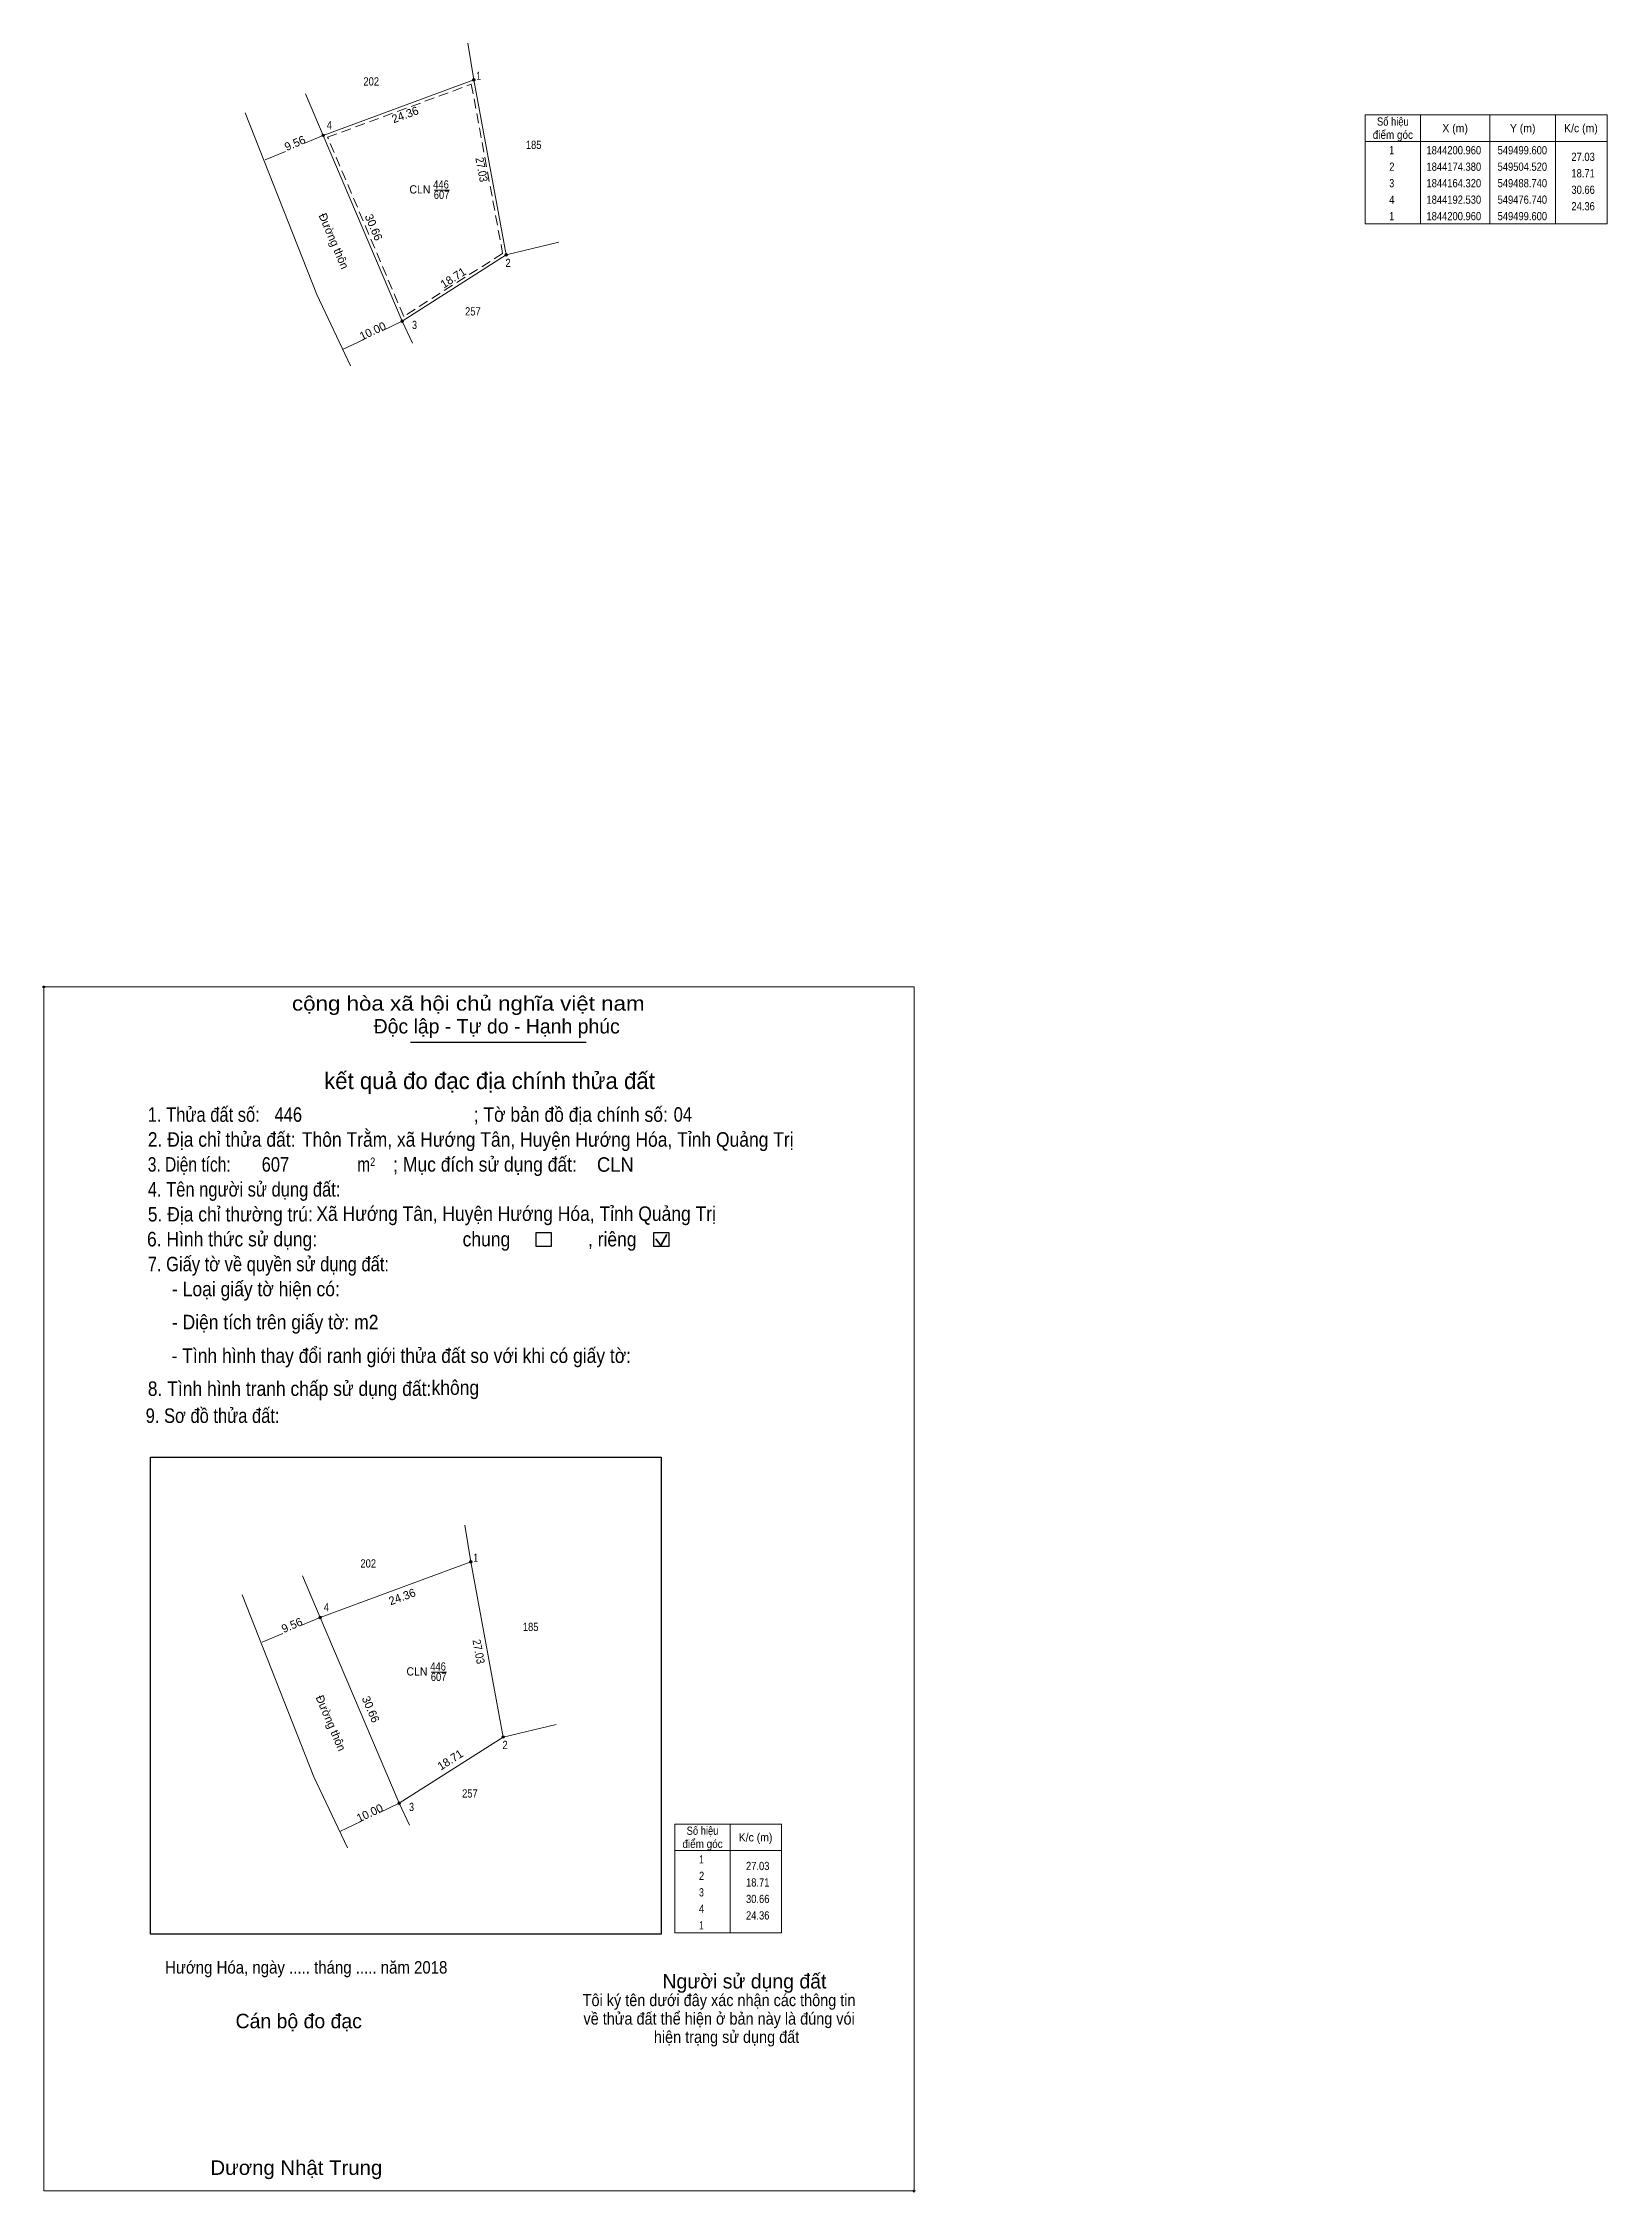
# Model space of a CAD drawing. Header units: metres. Extents: x 549434 to 549672, y 1843880 to 1844207.
import ezdxf
from ezdxf.enums import TextEntityAlignment as Align

# ---------------------------------------------------------------- set-up
doc = ezdxf.new("R2010")
doc.units = ezdxf.units.M
doc.header["$LTSCALE"] = 0.5
doc.header["$PDMODE"] = 32
doc.header["$PDSIZE"] = 0.25
doc.linetypes.add('MEDIUM_DASHED', pattern=[4.5, 3, -1.5])
for name, color, linetype, lineweight in [('1', 7, 'MEDIUM_DASHED', 13), ('10', 7, 'Continuous', 13), ('23', 7, 'Continuous', 13), ('3', 7, 'Continuous', 25), ('63', 7, 'Continuous', 13)]:
    doc.layers.add(name, color=color, linetype=linetype, lineweight=lineweight)

msp = doc.modelspace()

# ---------------------------------------------------------------- hatches: boundary and pattern name
at = {"layer": '63'}
for points in [[(549499.8, 1844200.96, 1), (549499.4, 1844200.96, 1)], [(549476.94, 1844192.53, 1), (549476.54, 1844192.53, 1)], [(549504.72, 1844174.38, 1), (549504.32, 1844174.38, 1)], [(549488.94, 1844164.32, 1), (549488.54, 1844164.32, 1)], [(549499.35, 1843976.12, 1), (549498.95, 1843976.12, 1)], [(549476.49, 1843967.69, 1), (549476.09, 1843967.69, 1)], [(549504.27, 1843949.54, 1), (549503.87, 1843949.54, 1)], [(549488.49, 1843939.48, 1), (549488.09, 1843939.48, 1)]]:
    msp.add_hatch(color=256, dxfattribs=at).paths.add_polyline_path(points)

# ---------------------------------------------------------------- linework, layer by layer
at = {"layer": '1'}
msp.add_lwpolyline([(549499.22, 1844200.29), (549503.97, 1844174.62), (549488.97, 1844165.06), (549477.41, 1844192.24)], close=True, dxfattribs=at)
at = {"layer": '10'}
for p, q in [((549499.6, 1844200.96), (549498.68, 1844206.54)), ((549476.74, 1844192.53), (549499.6, 1844200.96)), ((549499.6, 1844200.96), (549504.52, 1844174.38)), ((549476.74, 1844192.53), (549488.74, 1844164.32)), ((549512.52, 1844176.3), (549504.52, 1844174.38)), ((549504.52, 1844174.38), (549488.74, 1844164.32)), ((549499.15, 1843976.12), (549498.23, 1843981.7)), ((549476.29, 1843967.69), (549499.15, 1843976.12)), ((549499.15, 1843976.12), (549504.07, 1843949.54)), ((549476.29, 1843967.69), (549488.29, 1843939.48)), ((549512.07, 1843951.46), (549504.07, 1843949.54)), ((549504.07, 1843949.54), (549488.29, 1843939.48))]:
    msp.add_line(p, q, dxfattribs=at)
at = {"layer": '23'}
for p, q in [((549464.9, 1844195.93), (549475.79, 1844168.36)), ((549474.07, 1844198.81), (549476.74, 1844192.53)), ((549480.87, 1844157.55), (549475.79, 1844168.36)), ((549488.74, 1844164.32), (549490.3, 1844161.01)), ((549473.62, 1843973.97), (549476.29, 1843967.69)), ((549464.45, 1843971.09), (549475.34, 1843943.52)), ((549480.42, 1843932.71), (549475.34, 1843943.52)), ((549488.29, 1843939.48), (549489.85, 1843936.17))]:
    msp.add_line(p, q, dxfattribs=at)
at = {"layer": '3'}
msp.add_line((549489.97, 1844054.96), (549516.67, 1844054.96), dxfattribs=at)
at = {"layer": '3', "lineweight": 35}
for p, q in [((549527.21, 1844025.11), (549527.97, 1844024.13)), ((549527.97, 1844024.13), (549528.88, 1844025.77))]:
    msp.add_line(p, q, dxfattribs=at)
at = {"layer": '3', "lineweight": 13}
msp.add_lwpolyline([(549434.34, 1844063.34), (549566.41, 1844063.34), (549566.41, 1843880.68), (549434.34, 1843880.68)], close=True, dxfattribs=at)
at = {"layer": '3'}
for points in [[(549509.07, 1844026.08), (549511.34, 1844026.08), (549511.34, 1844023.97), (549509.07, 1844023.97)], [(549526.92, 1844026.08), (549529.19, 1844026.08), (549529.19, 1844023.97), (549526.92, 1844023.97)], [(549450.54, 1843991.98), (549528.01, 1843991.98), (549528.01, 1843919.61), (549450.54, 1843919.61)]]:
    msp.add_lwpolyline(points, close=True, dxfattribs=at)
for p in [(549434.34, 1844063.34), (549566.4, 1843880.68)]:
    msp.add_point(p, dxfattribs=at)
at = {"layer": '63'}
for p, q in [((549473.8, 1844191.28), (549476.74, 1844192.53)), ((549643.27, 1844195.62), (549643.27, 1844179.12)), ((549653.77, 1844195.62), (549653.77, 1844179.12)), ((549663.77, 1844195.62), (549663.77, 1844179.12)), ((549467.94, 1844188.79), (549471.04, 1844190.1)), ((549634.87, 1844191.62), (549671.57, 1844191.62)), ((549493.6, 1844184.23), (549495.92, 1844184.23)), ((549485.69, 1844162.88), (549488.74, 1844164.32)), ((549479.69, 1844160.06), (549482.92, 1844161.58)), ((549473.35, 1843966.44), (549476.29, 1843967.69)), ((549467.49, 1843963.95), (549470.59, 1843965.26)), ((549493.15, 1843959.39), (549495.47, 1843959.39)), ((549485.24, 1843938.04), (549488.29, 1843939.48)), ((549479.24, 1843935.22), (549482.47, 1843936.74)), ((549538.51, 1843936.32), (549538.51, 1843919.82)), ((549538.51, 1843936.32), (549538.51, 1843919.82)), ((549530.11, 1843932.32), (549546.31, 1843932.32))]:
    msp.add_line(p, q, dxfattribs=at)
for points in [[(549634.87, 1844195.62), (549671.57, 1844195.62), (549671.57, 1844179.12), (549634.87, 1844179.12)], [(549530.11, 1843936.32), (549546.31, 1843936.32), (549546.31, 1843919.82), (549530.11, 1843919.82)]]:
    msp.add_lwpolyline(points, close=True, dxfattribs=at)
for centre in [(549499.6, 1844200.96), (549476.74, 1844192.53), (549504.52, 1844174.38), (549488.74, 1844164.32), (549499.15, 1843976.12), (549476.29, 1843967.69), (549504.07, 1843949.54), (549488.29, 1843939.48)]:
    msp.add_circle(centre, 0.2, dxfattribs=at)

# ---------------------------------------------------------------- texts
at = {"layer": '1'}
for s, width, p in [('CLN', 0.95, (549491.415, 1844183.71)), ('446', 0.85, (549494.625, 1844184.46)), ('607', 0.85, (549494.705, 1844182.88)), ('446', 0.85, (549494.175, 1843959.62)), ('CLN', 0.95, (549490.965, 1843958.87)), ('607', 0.85, (549494.255, 1843958.04))]:
    msp.add_text(s, height=1.25, dxfattribs=dict(at, width=width)).set_placement(p, align=Align.CENTER)
at = {"layer": '3'}
for s, height, width, p in [('cộng hòa xã hội chủ nghĩa việt nam', 2.204, 1.15, (549472, 1844059.74)), ('1. Thửa đất số:', 2.204, 0.85, (549450.12, 1844042.87)), ('446', 2.2, 0.85, (549469.36, 1844042.87)), ('; Tờ bản đồ địa chính số:', 2.204, 0.9, (549499.58, 1844042.87)), ('04', 2.2, 0.85, (549529.93, 1844042.89)), ('2. Địa chỉ thửa đất:', 2.204, 0.9, (549450.12, 1844039.09)), ('Thôn Trằm, xã Hướng Tân, Huyện Hướng Hóa, Tỉnh Quảng Trị', 2.202, 0.9, (549473.5, 1844039.09)), ('3. Diện tích:', 2.204, 0.8, (549450.12, 1844035.31)), ('607', 2.2, 0.85, (549467.4, 1844035.31)), ('m', 2.204, 0.8, (549481.9, 1844035.31)), ('2', 1.26, 0.8, (549483.88, 1844036.19)), ('; Mục đích sử dụng đất:', 2.204, 0.9, (549487.36, 1844035.31)), ('CLN', 2.2, 0.95, (549518.28, 1844035.29)), ('4. Tên người sử dụng đất:', 2.204, 0.85, (549450.12, 1844031.53)), ('5. Địa chỉ thường trú:', 2.204, 0.9, (549450.12, 1844027.75)), ('Xã Hướng Tân, Huyện Hướng Hóa, Tỉnh Quảng Trị', 2.202, 0.9, (549475.7, 1844027.84)), ('6. Hình thức sử dụng:', 2.204, 0.9, (549450, 1844023.97)), ('chung                , riêng', 2.204, 0.9, (549497.9, 1844023.97)), ('7. Giấy tờ về quyền sử dụng đất:', 2.204, 0.85, (549450.12, 1844020.19)), ('     - Loại giấy tờ hiện có:', 2.202, 0.9, (549450.12, 1844016.41)), ('- Diện tích trên giấy tờ: m2', 2.202, 0.9, (549453.78, 1844011.39)), ('     - Tình hình thay đổi ranh giới thửa đất so với khi có giấy tờ:', 2.202, 0.9, (549450.04, 1844006.29)), ('8. Tình hình tranh chấp sử dụng đất: ', 2.202, 0.9, (549450.12, 1844001.29)), ('không', 2.204, 0.9, (549493.18, 1844001.45)), ('9. Sơ đồ thửa đất:', 2.204, 0.85, (549449.8, 1843997.19)), ('Hướng Hóa, ngày ..... tháng ..... năm 2018', 1.89, 0.9, (549452.74, 1843913.65)), ('Dương Nhật Trung', 2.2, 1.05, (549459.63, 1843883.11))]:
    msp.add_text(s, height=height, dxfattribs=dict(at, width=width)).set_placement(p)
for s, p in [('Độc lập - Tự do - Hạnh phúc', (549484.39, 1844056.27)), ('Người sử dụng đất', (549528.22, 1843911.39)), ('Cán bộ đo đạc', (549463.44, 1843905.35))]:
    msp.add_text(s, height=2.204, dxfattribs=at).set_placement(p)
for s, height, p in [('kết quả đo đạc địa chính thửa đất', 2.519, (549501.975, 1844047.84)), ('.', 0.6299, (549566.396, 1843880.36))]:
    msp.add_text(s, height=height, dxfattribs=at).set_placement(p, align=Align.CENTER)
at = {"layer": '3', "width": 0.9}
for s, p in [('Tôi ký tên dưới đây xác nhận các thông tin', (549536.82, 1843908.71)), ('về thửa đất thể hiện ở bản này là đúng vói', (549536.825, 1843905.91)), ('hiện trạng sử dụng đất', (549537.95, 1843903.13))]:
    msp.add_text(s, height=1.821, dxfattribs=at).set_placement(p, align=Align.CENTER)
at = {"layer": '63'}
for s, width, p in [(' 1', 0.75, (549500.68, 1844200.96)), ('202', 0.85, (549485.21, 1844200.09)), (' 4', 0.85, (549478.07, 1844193.45)), ('185', 0.85, (549509.86, 1844190.46)), ('27.03', 0.85, (549669.72, 1844188.65)), ('18.71', 0.85, (549669.72, 1844186.15)), ('30.66', 0.85, (549669.72, 1844183.65)), ('24.36', 0.85, (549669.72, 1844181.15)), (' 2', 0.85, (549505.19, 1844172.55)), ('257', 0.85, (549500.64, 1844165.2)), (' 3', 0.8, (549490.97, 1844163.15)), (' 1', 0.75, (549500.23, 1843976.12)), ('202', 0.85, (549484.76, 1843975.25)), (' 4', 0.85, (549477.62, 1843968.61)), ('185', 0.85, (549509.41, 1843965.62)), (' 2', 0.85, (549504.74, 1843947.71)), ('257', 0.85, (549500.19, 1843940.36)), (' 3', 0.8, (549490.52, 1843938.31)), ('27.03', 0.85, (549544.46, 1843929.35)), ('30.66', 0.85, (549544.46, 1843924.35)), ('18.71', 0.85, (549544.46, 1843926.85)), ('24.36', 0.85, (549544.46, 1843921.85))]:
    msp.add_text(s, height=1.25, dxfattribs=dict(at, width=width)).set_placement(p, align=Align.RIGHT)
for s, rotation, p in [('24.36', 20.242, (549489.3838, 1844195.0757)), ('9.56', 23.025, (549472.6955, 1844190.7626)), ('Đường thôn', 293.044, (549477.773, 1844176.2546)), ('30.66', 293.044, (549483.8326, 1844178.3396)), ('18.71', 32.518, (549496.804, 1844170.3901)), ('10.00', 25.207, (549484.5188, 1844162.2885)), ('24.36', 20.242, (549488.9338, 1843970.2357)), ('9.56', 23.025, (549472.2455, 1843965.9226)), ('Đường thôn', 293.044, (549477.323, 1843951.4146)), ('30.66', 293.044, (549483.3826, 1843953.4996)), ('18.71', 32.518, (549496.354, 1843945.5501)), ('10.00', 25.207, (549484.0688, 1843937.4485))]:
    msp.add_text(s, height=1.25, rotation=rotation, dxfattribs=at).set_placement(p, align=Align.CENTER)
for s, width, p in [('điểm góc', 0.9, (549639.07, 1844192)), ('Số hiệu', 0.85, (549639.07, 1844194)), ('X (m)', 0.95, (549648.52, 1844193)), ('Y (m)', 0.95, (549658.775, 1844193)), ('K/c (m)', 0.95, (549667.615, 1844193)), (' 1', 0.75, (549638.72, 1844189.65)), ('1844200.960', 0.85, (549648.32, 1844189.65)), ('549499.600', 0.85, (549658.72, 1844189.65)), (' 3', 0.8, (549638.715, 1844184.65)), (' 2', 0.85, (549638.725, 1844187.15)), ('1844174.380', 0.85, (549648.32, 1844187.15)), ('1844164.320', 0.85, (549648.32, 1844184.65)), ('549504.520', 0.85, (549658.72, 1844187.15)), ('549488.740', 0.85, (549658.72, 1844184.65)), (' 4', 0.85, (549638.72, 1844182.15)), ('1844192.530', 0.85, (549648.32, 1844182.15)), ('549476.740', 0.85, (549658.72, 1844182.15)), (' 1', 0.75, (549638.72, 1844179.65)), ('1844200.960', 0.85, (549648.32, 1844179.65)), ('549499.600', 0.85, (549658.72, 1844179.65)), ('Số hiệu', 0.85, (549534.31, 1843934.7)), ('K/c (m)', 0.95, (549542.355, 1843933.7)), ('điểm góc', 0.9, (549534.31, 1843932.7)), (' 1', 0.75, (549533.96, 1843930.35)), (' 2', 0.85, (549533.965, 1843927.85)), (' 3', 0.8, (549533.955, 1843925.35)), (' 4', 0.85, (549533.96, 1843922.85)), (' 1', 0.75, (549533.96, 1843920.35))]:
    msp.add_text(s, height=1.25, dxfattribs=dict(at, width=width)).set_placement(p, align=Align.CENTER)
at = {"layer": '63', "width": 0.9}
for p in [(549500.1754, 1844187.2237), (549499.7254, 1843962.3837)]:
    msp.add_text('27.03', height=1.25, rotation=280.487, dxfattribs=at).set_placement(p, align=Align.CENTER)

doc.saveas('drawing.dxf')
